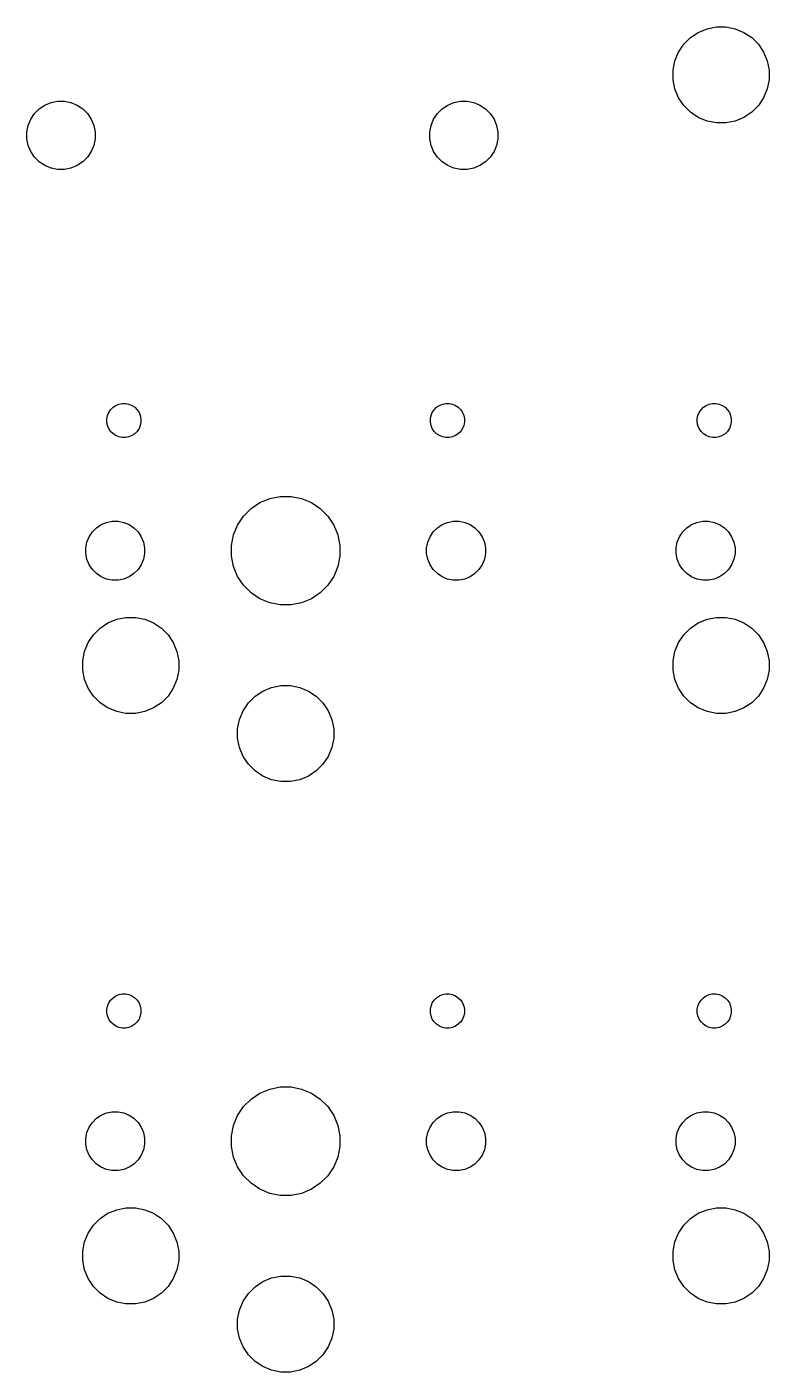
# Model space of a CAD drawing. Extents: x 34 to 239, y -107 to -23.
# Drawn here: x 33.7 to 57.65, y -106.9 to -63.5 of the extents above; entities that cross this region are included whole.
import ezdxf

# ---------------------------------------------------------------- set-up
doc = ezdxf.new("R2010")
doc.units = 0
doc.layers.add('BLACK', color=7, linetype='CONTINUOUS')

msp = doc.modelspace()

# ---------------------------------------------------------------- linework, layer by layer
at = {"layer": 'BLACK', "linetype": 'CONTINUOUS'}
for p, q in [((55.1119, -63.846), (55.3658, -63.6764)), ((55.3658, -63.6764), (55.6479, -63.5596)), ((55.6479, -63.5596), (55.9473, -63.5)), ((55.9473, -63.5), (56.2527, -63.5)), ((56.2527, -63.5), (56.5521, -63.5596)), ((56.5521, -63.5596), (56.8342, -63.6764)), ((56.8342, -63.6764), (57.0881, -63.846)), ((54.7264, -64.3158), (54.896, -64.0619)), ((54.896, -64.0619), (55.1119, -63.846)), ((57.0881, -63.846), (57.304, -64.0619)), ((57.304, -64.0619), (57.4736, -64.3158)), ((54.55, -64.8973), (54.6096, -64.5979)), ((54.6096, -64.5979), (54.7264, -64.3158)), ((57.4736, -64.3158), (57.5904, -64.5979)), ((57.5904, -64.5979), (57.65, -64.8973)), ((54.55, -65.2027), (54.55, -64.8973)), ((57.65, -64.8973), (57.65, -65.2027)), ((54.6096, -65.5021), (54.55, -65.2027)), ((54.7264, -65.7842), (54.6096, -65.5021)), ((57.5904, -65.5021), (57.4736, -65.7842)), ((57.65, -65.2027), (57.5904, -65.5021)), ((34.279, -66.0252), (34.4791, -65.9423)), ((34.4791, -65.9423), (34.6917, -65.9)), ((34.6917, -65.9), (34.9083, -65.9)), ((34.9083, -65.9), (35.1209, -65.9423)), ((35.1209, -65.9423), (35.321, -66.0252)), ((47.279, -66.0252), (47.4791, -65.9423)), ((47.4791, -65.9423), (47.6917, -65.9)), ((47.6917, -65.9), (47.9083, -65.9)), ((47.9083, -65.9), (48.1209, -65.9423)), ((48.1209, -65.9423), (48.321, -66.0252)), ((54.896, -66.0381), (54.7264, -65.7842)), ((57.4736, -65.7842), (57.304, -66.0381)), ((33.8252, -66.479), (33.9456, -66.2988)), ((33.9456, -66.2988), (34.0988, -66.1456)), ((34.0988, -66.1456), (34.279, -66.0252)), ((35.321, -66.0252), (35.5012, -66.1456)), ((35.5012, -66.1456), (35.6544, -66.2988)), ((35.6544, -66.2988), (35.7748, -66.479)), ((46.8252, -66.479), (46.9456, -66.2988)), ((46.9456, -66.2988), (47.0988, -66.1456)), ((47.0988, -66.1456), (47.279, -66.0252)), ((48.321, -66.0252), (48.5012, -66.1456)), ((48.5012, -66.1456), (48.6544, -66.2988)), ((48.6544, -66.2988), (48.7748, -66.479)), ((55.1119, -66.254), (54.896, -66.0381)), ((55.3658, -66.4236), (55.1119, -66.254)), ((57.0881, -66.254), (56.8342, -66.4236)), ((57.304, -66.0381), (57.0881, -66.254)), ((33.7, -66.8917), (33.7423, -66.6791)), ((33.7423, -66.6791), (33.8252, -66.479)), ((35.7748, -66.479), (35.8577, -66.6791)), ((35.8577, -66.6791), (35.9, -66.8917)), ((46.7, -66.8917), (46.7423, -66.6791)), ((46.7423, -66.6791), (46.8252, -66.479)), ((48.7748, -66.479), (48.8577, -66.6791)), ((48.8577, -66.6791), (48.9, -66.8917)), ((55.6479, -66.5404), (55.3658, -66.4236)), ((55.9473, -66.6), (55.6479, -66.5404)), ((56.2527, -66.6), (55.9473, -66.6)), ((56.5521, -66.5404), (56.2527, -66.6)), ((56.8342, -66.4236), (56.5521, -66.5404)), ((33.7, -67.1083), (33.7, -66.8917)), ((33.7423, -67.3209), (33.7, -67.1083)), ((35.9, -67.1083), (35.8577, -67.3209)), ((35.9, -66.8917), (35.9, -67.1083)), ((46.7, -67.1083), (46.7, -66.8917)), ((46.7423, -67.3209), (46.7, -67.1083)), ((48.9, -67.1083), (48.8577, -67.3209)), ((48.9, -66.8917), (48.9, -67.1083)), ((33.8252, -67.521), (33.7423, -67.3209)), ((33.9456, -67.7012), (33.8252, -67.521)), ((34.0988, -67.8544), (33.9456, -67.7012)), ((35.6544, -67.7012), (35.5012, -67.8544)), ((35.7748, -67.521), (35.6544, -67.7012)), ((35.8577, -67.3209), (35.7748, -67.521)), ((46.8252, -67.521), (46.7423, -67.3209)), ((46.9456, -67.7012), (46.8252, -67.521)), ((47.0988, -67.8544), (46.9456, -67.7012)), ((48.6544, -67.7012), (48.5012, -67.8544)), ((48.7748, -67.521), (48.6544, -67.7012)), ((48.8577, -67.3209), (48.7748, -67.521)), ((34.279, -67.9748), (34.0988, -67.8544)), ((34.4791, -68.0577), (34.279, -67.9748)), ((34.6917, -68.1), (34.4791, -68.0577)), ((34.9083, -68.1), (34.6917, -68.1)), ((35.1209, -68.0577), (34.9083, -68.1)), ((35.321, -67.9748), (35.1209, -68.0577)), ((35.5012, -67.8544), (35.321, -67.9748)), ((47.279, -67.9748), (47.0988, -67.8544)), ((47.4791, -68.0577), (47.279, -67.9748)), ((47.6917, -68.1), (47.4791, -68.0577)), ((47.9083, -68.1), (47.6917, -68.1)), ((48.1209, -68.0577), (47.9083, -68.1)), ((48.321, -67.9748), (48.1209, -68.0577)), ((48.5012, -67.8544), (48.321, -67.9748)), ((36.3011, -76.0396), (36.3426, -75.9395)), ((36.3426, -75.9395), (36.4028, -75.8494)), ((36.4028, -75.8494), (36.4794, -75.7728)), ((36.4794, -75.7728), (36.5695, -75.7126)), ((36.5695, -75.7126), (36.6696, -75.6711)), ((36.6696, -75.6711), (36.7758, -75.65)), ((36.7758, -75.65), (36.8842, -75.65)), ((36.8842, -75.65), (36.9904, -75.6711)), ((36.9904, -75.6711), (37.0905, -75.7126)), ((37.0905, -75.7126), (37.1806, -75.7728)), ((37.1806, -75.7728), (37.2572, -75.8494)), ((37.2572, -75.8494), (37.3174, -75.9395)), ((37.3174, -75.9395), (37.3589, -76.0396)), ((46.7411, -76.0396), (46.7826, -75.9395)), ((46.7826, -75.9395), (46.8428, -75.8494)), ((46.8428, -75.8494), (46.9194, -75.7728)), ((46.9194, -75.7728), (47.0095, -75.7126)), ((47.0095, -75.7126), (47.1096, -75.6711)), ((47.1096, -75.6711), (47.2158, -75.65)), ((47.2158, -75.65), (47.3242, -75.65)), ((47.3242, -75.65), (47.4304, -75.6711)), ((47.4304, -75.6711), (47.5305, -75.7126)), ((47.5305, -75.7126), (47.6206, -75.7728)), ((47.6206, -75.7728), (47.6972, -75.8494)), ((47.6972, -75.8494), (47.7574, -75.9395)), ((47.7574, -75.9395), (47.7989, -76.0396)), ((55.3511, -76.0396), (55.3926, -75.9395)), ((55.3926, -75.9395), (55.4528, -75.8494)), ((55.4528, -75.8494), (55.5294, -75.7728)), ((55.5294, -75.7728), (55.6195, -75.7126)), ((55.6195, -75.7126), (55.7196, -75.6711)), ((55.7196, -75.6711), (55.8258, -75.65)), ((55.8258, -75.65), (55.9342, -75.65)), ((55.9342, -75.65), (56.0404, -75.6711)), ((56.0404, -75.6711), (56.1405, -75.7126)), ((56.1405, -75.7126), (56.2306, -75.7728)), ((56.2306, -75.7728), (56.3072, -75.8494)), ((56.3072, -75.8494), (56.3674, -75.9395)), ((56.3674, -75.9395), (56.4089, -76.0396)), ((36.28, -76.1458), (36.3011, -76.0396)), ((36.28, -76.2542), (36.28, -76.1458)), ((36.3011, -76.3604), (36.28, -76.2542)), ((36.3426, -76.4605), (36.3011, -76.3604)), ((37.3589, -76.3604), (37.3174, -76.4605)), ((37.3589, -76.0396), (37.38, -76.1458)), ((37.38, -76.2542), (37.3589, -76.3604)), ((37.38, -76.1458), (37.38, -76.2542)), ((46.72, -76.1458), (46.7411, -76.0396)), ((46.72, -76.2542), (46.72, -76.1458)), ((46.7411, -76.3604), (46.72, -76.2542)), ((46.7826, -76.4605), (46.7411, -76.3604)), ((47.7989, -76.3604), (47.7574, -76.4605)), ((47.7989, -76.0396), (47.82, -76.1458)), ((47.82, -76.2542), (47.7989, -76.3604)), ((47.82, -76.1458), (47.82, -76.2542)), ((55.33, -76.1458), (55.3511, -76.0396)), ((55.33, -76.2542), (55.33, -76.1458)), ((55.3511, -76.3604), (55.33, -76.2542)), ((55.3926, -76.4605), (55.3511, -76.3604)), ((56.4089, -76.3604), (56.3674, -76.4605)), ((56.4089, -76.0396), (56.43, -76.1458)), ((56.43, -76.2542), (56.4089, -76.3604)), ((56.43, -76.1458), (56.43, -76.2542)), ((36.4028, -76.5506), (36.3426, -76.4605)), ((36.4794, -76.6272), (36.4028, -76.5506)), ((36.5695, -76.6874), (36.4794, -76.6272)), ((36.6696, -76.7289), (36.5695, -76.6874)), ((36.7758, -76.75), (36.6696, -76.7289)), ((36.8842, -76.75), (36.7758, -76.75)), ((36.9904, -76.7289), (36.8842, -76.75)), ((37.0905, -76.6874), (36.9904, -76.7289)), ((37.1806, -76.6272), (37.0905, -76.6874)), ((37.2572, -76.5506), (37.1806, -76.6272)), ((37.3174, -76.4605), (37.2572, -76.5506)), ((46.8428, -76.5506), (46.7826, -76.4605)), ((46.9194, -76.6272), (46.8428, -76.5506)), ((47.0095, -76.6874), (46.9194, -76.6272)), ((47.1096, -76.7289), (47.0095, -76.6874)), ((47.2158, -76.75), (47.1096, -76.7289)), ((47.3242, -76.75), (47.2158, -76.75)), ((47.4304, -76.7289), (47.3242, -76.75)), ((47.5305, -76.6874), (47.4304, -76.7289)), ((47.6206, -76.6272), (47.5305, -76.6874)), ((47.6972, -76.5506), (47.6206, -76.6272)), ((47.7574, -76.4605), (47.6972, -76.5506)), ((55.4528, -76.5506), (55.3926, -76.4605)), ((55.5294, -76.6272), (55.4528, -76.5506)), ((55.6195, -76.6874), (55.5294, -76.6272)), ((55.7196, -76.7289), (55.6195, -76.6874)), ((55.8258, -76.75), (55.7196, -76.7289)), ((55.9342, -76.75), (55.8258, -76.75)), ((56.0404, -76.7289), (55.9342, -76.75)), ((56.1405, -76.6874), (56.0404, -76.7289)), ((56.2306, -76.6272), (56.1405, -76.6874)), ((56.3072, -76.5506), (56.2306, -76.6272)), ((56.3674, -76.4605), (56.3072, -76.5506)), ((40.9344, -79.0407), (41.2211, -78.8492)), ((41.2211, -78.8492), (41.5395, -78.7173)), ((41.5395, -78.7173), (41.8776, -78.65)), ((41.8776, -78.65), (42.2224, -78.65)), ((42.2224, -78.65), (42.5605, -78.7173)), ((42.5605, -78.7173), (42.8789, -78.8492)), ((42.8789, -78.8492), (43.1656, -79.0407)), ((40.4992, -79.5711), (40.6907, -79.2844)), ((40.6907, -79.2844), (40.9344, -79.0407)), ((43.1656, -79.0407), (43.4093, -79.2844)), ((43.4093, -79.2844), (43.6008, -79.5711)), ((35.7081, -79.95), (35.8121, -79.7944)), ((35.8121, -79.7944), (35.9444, -79.6621)), ((35.9444, -79.6621), (36.1, -79.5581)), ((36.1, -79.5581), (36.2729, -79.4865)), ((36.2729, -79.4865), (36.4564, -79.45)), ((36.4564, -79.45), (36.6436, -79.45)), ((36.6436, -79.45), (36.8271, -79.4865)), ((36.8271, -79.4865), (37, -79.5581)), ((37, -79.5581), (37.1556, -79.6621)), ((37.1556, -79.6621), (37.2879, -79.7944)), ((37.2879, -79.7944), (37.3919, -79.95)), ((40.3673, -79.8895), (40.4992, -79.5711)), ((43.6008, -79.5711), (43.7327, -79.8895)), ((46.7081, -79.95), (46.8121, -79.7944)), ((46.8121, -79.7944), (46.9444, -79.6621)), ((46.9444, -79.6621), (47.1, -79.5581)), ((47.1, -79.5581), (47.2729, -79.4865)), ((47.2729, -79.4865), (47.4564, -79.45)), ((47.4564, -79.45), (47.6436, -79.45)), ((47.6436, -79.45), (47.8271, -79.4865)), ((47.8271, -79.4865), (48, -79.5581)), ((48, -79.5581), (48.1556, -79.6621)), ((48.1556, -79.6621), (48.2879, -79.7944)), ((48.2879, -79.7944), (48.3919, -79.95)), ((54.7581, -79.95), (54.8621, -79.7944)), ((54.8621, -79.7944), (54.9944, -79.6621)), ((54.9944, -79.6621), (55.15, -79.5581)), ((55.15, -79.5581), (55.3229, -79.4865)), ((55.3229, -79.4865), (55.5064, -79.45)), ((55.5064, -79.45), (55.6936, -79.45)), ((55.6936, -79.45), (55.8771, -79.4865)), ((55.8771, -79.4865), (56.05, -79.5581)), ((56.05, -79.5581), (56.2056, -79.6621)), ((56.2056, -79.6621), (56.3379, -79.7944)), ((56.3379, -79.7944), (56.4419, -79.95)), ((35.6, -80.3064), (35.6365, -80.1229)), ((35.6365, -80.1229), (35.7081, -79.95)), ((37.3919, -79.95), (37.4635, -80.1229)), ((37.4635, -80.1229), (37.5, -80.3064)), ((40.3, -80.2276), (40.3673, -79.8895)), ((40.3, -80.5724), (40.3, -80.2276)), ((43.7327, -79.8895), (43.8, -80.2276)), ((43.8, -80.2276), (43.8, -80.5724)), ((46.6, -80.3064), (46.6365, -80.1229)), ((46.6365, -80.1229), (46.7081, -79.95)), ((48.3919, -79.95), (48.4635, -80.1229)), ((48.4635, -80.1229), (48.5, -80.3064)), ((54.65, -80.3064), (54.6865, -80.1229)), ((54.6865, -80.1229), (54.7581, -79.95)), ((56.4419, -79.95), (56.5135, -80.1229)), ((56.5135, -80.1229), (56.55, -80.3064)), ((35.6, -80.4936), (35.6, -80.3064)), ((35.6365, -80.6771), (35.6, -80.4936)), ((35.7081, -80.85), (35.6365, -80.6771)), ((37.4635, -80.6771), (37.3919, -80.85)), ((37.5, -80.4936), (37.4635, -80.6771)), ((37.5, -80.3064), (37.5, -80.4936)), ((40.3673, -80.9105), (40.3, -80.5724)), ((43.8, -80.5724), (43.7327, -80.9105)), ((46.6, -80.4936), (46.6, -80.3064)), ((46.6365, -80.6771), (46.6, -80.4936)), ((46.7081, -80.85), (46.6365, -80.6771)), ((48.4635, -80.6771), (48.3919, -80.85)), ((48.5, -80.4936), (48.4635, -80.6771)), ((48.5, -80.3064), (48.5, -80.4936)), ((54.65, -80.4936), (54.65, -80.3064)), ((54.6865, -80.6771), (54.65, -80.4936)), ((54.7581, -80.85), (54.6865, -80.6771)), ((56.5135, -80.6771), (56.4419, -80.85)), ((56.55, -80.4936), (56.5135, -80.6771)), ((56.55, -80.3064), (56.55, -80.4936)), ((35.8121, -81.0056), (35.7081, -80.85)), ((35.9444, -81.1379), (35.8121, -81.0056)), ((36.1, -81.2419), (35.9444, -81.1379)), ((37.1556, -81.1379), (37, -81.2419)), ((37.2879, -81.0056), (37.1556, -81.1379)), ((37.3919, -80.85), (37.2879, -81.0056)), ((40.4992, -81.2289), (40.3673, -80.9105)), ((43.7327, -80.9105), (43.6008, -81.2289)), ((46.8121, -81.0056), (46.7081, -80.85)), ((46.9444, -81.1379), (46.8121, -81.0056)), ((47.1, -81.2419), (46.9444, -81.1379)), ((48.1556, -81.1379), (48, -81.2419)), ((48.2879, -81.0056), (48.1556, -81.1379)), ((48.3919, -80.85), (48.2879, -81.0056)), ((54.8621, -81.0056), (54.7581, -80.85)), ((54.9944, -81.1379), (54.8621, -81.0056)), ((55.15, -81.2419), (54.9944, -81.1379)), ((56.2056, -81.1379), (56.05, -81.2419)), ((56.3379, -81.0056), (56.2056, -81.1379)), ((56.4419, -80.85), (56.3379, -81.0056)), ((36.2729, -81.3135), (36.1, -81.2419)), ((36.4564, -81.35), (36.2729, -81.3135)), ((36.6436, -81.35), (36.4564, -81.35)), ((36.8271, -81.3135), (36.6436, -81.35)), ((37, -81.2419), (36.8271, -81.3135)), ((40.6907, -81.5156), (40.4992, -81.2289)), ((40.9344, -81.7593), (40.6907, -81.5156)), ((43.4093, -81.5156), (43.1656, -81.7593)), ((43.6008, -81.2289), (43.4093, -81.5156)), ((47.2729, -81.3135), (47.1, -81.2419)), ((47.4564, -81.35), (47.2729, -81.3135)), ((47.6436, -81.35), (47.4564, -81.35)), ((47.8271, -81.3135), (47.6436, -81.35)), ((48, -81.2419), (47.8271, -81.3135)), ((55.3229, -81.3135), (55.15, -81.2419)), ((55.5064, -81.35), (55.3229, -81.3135)), ((55.6936, -81.35), (55.5064, -81.35)), ((55.8771, -81.3135), (55.6936, -81.35)), ((56.05, -81.2419), (55.8771, -81.3135)), ((41.2211, -81.9508), (40.9344, -81.7593)), ((41.5395, -82.0827), (41.2211, -81.9508)), ((42.8789, -81.9508), (42.5605, -82.0827)), ((43.1656, -81.7593), (42.8789, -81.9508)), ((41.8776, -82.15), (41.5395, -82.0827)), ((42.2224, -82.15), (41.8776, -82.15)), ((42.5605, -82.0827), (42.2224, -82.15)), ((36.0619, -82.896), (36.3158, -82.7264)), ((36.3158, -82.7264), (36.5979, -82.6096)), ((36.5979, -82.6096), (36.8973, -82.55)), ((36.8973, -82.55), (37.2027, -82.55)), ((37.2027, -82.55), (37.5021, -82.6096)), ((37.5021, -82.6096), (37.7842, -82.7264)), ((37.7842, -82.7264), (38.0381, -82.896)), ((55.1119, -82.896), (55.3658, -82.7264)), ((55.3658, -82.7264), (55.6479, -82.6096)), ((55.6479, -82.6096), (55.9473, -82.55)), ((55.9473, -82.55), (56.2527, -82.55)), ((56.2527, -82.55), (56.5521, -82.6096)), ((56.5521, -82.6096), (56.8342, -82.7264)), ((56.8342, -82.7264), (57.0881, -82.896)), ((35.6764, -83.3658), (35.846, -83.1119)), ((35.846, -83.1119), (36.0619, -82.896)), ((38.0381, -82.896), (38.254, -83.1119)), ((38.254, -83.1119), (38.4236, -83.3658)), ((54.7264, -83.3658), (54.896, -83.1119)), ((54.896, -83.1119), (55.1119, -82.896)), ((57.0881, -82.896), (57.304, -83.1119)), ((57.304, -83.1119), (57.4736, -83.3658)), ((35.5, -83.9473), (35.5596, -83.6479)), ((35.5596, -83.6479), (35.6764, -83.3658)), ((38.4236, -83.3658), (38.5404, -83.6479)), ((38.5404, -83.6479), (38.6, -83.9473)), ((54.55, -83.9473), (54.6096, -83.6479)), ((54.6096, -83.6479), (54.7264, -83.3658)), ((57.4736, -83.3658), (57.5904, -83.6479)), ((57.5904, -83.6479), (57.65, -83.9473)), ((35.5, -84.2527), (35.5, -83.9473)), ((38.6, -83.9473), (38.6, -84.2527)), ((54.55, -84.2527), (54.55, -83.9473)), ((57.65, -83.9473), (57.65, -84.2527)), ((35.5596, -84.5521), (35.5, -84.2527)), ((35.6764, -84.8342), (35.5596, -84.5521)), ((38.5404, -84.5521), (38.4236, -84.8342)), ((38.6, -84.2527), (38.5404, -84.5521)), ((54.6096, -84.5521), (54.55, -84.2527)), ((54.7264, -84.8342), (54.6096, -84.5521)), ((57.5904, -84.5521), (57.4736, -84.8342)), ((57.65, -84.2527), (57.5904, -84.5521)), ((35.846, -85.0881), (35.6764, -84.8342)), ((38.4236, -84.8342), (38.254, -85.0881)), ((41.0619, -85.096), (41.3158, -84.9264)), ((41.3158, -84.9264), (41.5979, -84.8096)), ((41.5979, -84.8096), (41.8973, -84.75)), ((41.8973, -84.75), (42.2027, -84.75)), ((42.2027, -84.75), (42.5021, -84.8096)), ((42.5021, -84.8096), (42.7842, -84.9264)), ((42.7842, -84.9264), (43.0381, -85.096)), ((54.896, -85.0881), (54.7264, -84.8342)), ((57.4736, -84.8342), (57.304, -85.0881)), ((36.0619, -85.304), (35.846, -85.0881)), ((36.3158, -85.4736), (36.0619, -85.304)), ((36.5979, -85.5904), (36.3158, -85.4736)), ((37.7842, -85.4736), (37.5021, -85.5904)), ((38.0381, -85.304), (37.7842, -85.4736)), ((38.254, -85.0881), (38.0381, -85.304)), ((40.6764, -85.5658), (40.846, -85.3119)), ((40.846, -85.3119), (41.0619, -85.096)), ((43.0381, -85.096), (43.254, -85.3119)), ((43.254, -85.3119), (43.4236, -85.5658)), ((55.1119, -85.304), (54.896, -85.0881)), ((55.3658, -85.4736), (55.1119, -85.304)), ((55.6479, -85.5904), (55.3658, -85.4736)), ((56.8342, -85.4736), (56.5521, -85.5904)), ((57.0881, -85.304), (56.8342, -85.4736)), ((57.304, -85.0881), (57.0881, -85.304)), ((36.8973, -85.65), (36.5979, -85.5904)), ((37.2027, -85.65), (36.8973, -85.65)), ((37.5021, -85.5904), (37.2027, -85.65)), ((40.5, -86.1473), (40.5596, -85.8479)), ((40.5596, -85.8479), (40.6764, -85.5658)), ((43.4236, -85.5658), (43.5404, -85.8479)), ((43.5404, -85.8479), (43.6, -86.1473)), ((55.9473, -85.65), (55.6479, -85.5904)), ((56.2527, -85.65), (55.9473, -85.65)), ((56.5521, -85.5904), (56.2527, -85.65)), ((40.5, -86.4527), (40.5, -86.1473)), ((43.6, -86.1473), (43.6, -86.4527)), ((40.5596, -86.7521), (40.5, -86.4527)), ((40.6764, -87.0342), (40.5596, -86.7521)), ((43.5404, -86.7521), (43.4236, -87.0342)), ((43.6, -86.4527), (43.5404, -86.7521)), ((40.846, -87.2881), (40.6764, -87.0342)), ((43.4236, -87.0342), (43.254, -87.2881)), ((41.0619, -87.504), (40.846, -87.2881)), ((41.3158, -87.6736), (41.0619, -87.504)), ((43.0381, -87.504), (42.7842, -87.6736)), ((43.254, -87.2881), (43.0381, -87.504)), ((41.5979, -87.7904), (41.3158, -87.6736)), ((41.8973, -87.85), (41.5979, -87.7904)), ((42.2027, -87.85), (41.8973, -87.85)), ((42.5021, -87.7904), (42.2027, -87.85)), ((42.7842, -87.6736), (42.5021, -87.7904)), ((36.3011, -95.0896), (36.3426, -94.9895)), ((36.3426, -94.9895), (36.4028, -94.8994)), ((36.4028, -94.8994), (36.4794, -94.8228)), ((36.4794, -94.8228), (36.5695, -94.7626)), ((36.5695, -94.7626), (36.6696, -94.7211)), ((36.6696, -94.7211), (36.7758, -94.7)), ((36.7758, -94.7), (36.8842, -94.7)), ((36.8842, -94.7), (36.9904, -94.7211)), ((36.9904, -94.7211), (37.0905, -94.7626)), ((37.0905, -94.7626), (37.1806, -94.8228)), ((37.1806, -94.8228), (37.2572, -94.8994)), ((37.2572, -94.8994), (37.3174, -94.9895)), ((37.3174, -94.9895), (37.3589, -95.0896)), ((46.7411, -95.0896), (46.7826, -94.9895)), ((46.7826, -94.9895), (46.8428, -94.8994)), ((46.8428, -94.8994), (46.9194, -94.8228)), ((46.9194, -94.8228), (47.0095, -94.7626)), ((47.0095, -94.7626), (47.1096, -94.7211)), ((47.1096, -94.7211), (47.2158, -94.7)), ((47.2158, -94.7), (47.3242, -94.7)), ((47.3242, -94.7), (47.4304, -94.7211)), ((47.4304, -94.7211), (47.5305, -94.7626)), ((47.5305, -94.7626), (47.6206, -94.8228)), ((47.6206, -94.8228), (47.6972, -94.8994)), ((47.6972, -94.8994), (47.7574, -94.9895)), ((47.7574, -94.9895), (47.7989, -95.0896)), ((55.3511, -95.0896), (55.3926, -94.9895)), ((55.3926, -94.9895), (55.4528, -94.8994)), ((55.4528, -94.8994), (55.5294, -94.8228)), ((55.5294, -94.8228), (55.6195, -94.7626)), ((55.6195, -94.7626), (55.7196, -94.7211)), ((55.7196, -94.7211), (55.8258, -94.7)), ((55.8258, -94.7), (55.9342, -94.7)), ((55.9342, -94.7), (56.0404, -94.7211)), ((56.0404, -94.7211), (56.1405, -94.7626)), ((56.1405, -94.7626), (56.2306, -94.8228)), ((56.2306, -94.8228), (56.3072, -94.8994)), ((56.3072, -94.8994), (56.3674, -94.9895)), ((56.3674, -94.9895), (56.4089, -95.0896)), ((36.28, -95.1958), (36.3011, -95.0896)), ((36.28, -95.3042), (36.28, -95.1958)), ((36.3011, -95.4104), (36.28, -95.3042)), ((36.3426, -95.5105), (36.3011, -95.4104)), ((37.3589, -95.4104), (37.3174, -95.5105)), ((37.3589, -95.0896), (37.38, -95.1958)), ((37.38, -95.3042), (37.3589, -95.4104)), ((37.38, -95.1958), (37.38, -95.3042)), ((46.72, -95.1958), (46.7411, -95.0896)), ((46.72, -95.3042), (46.72, -95.1958)), ((46.7411, -95.4104), (46.72, -95.3042)), ((46.7826, -95.5105), (46.7411, -95.4104)), ((47.7989, -95.4104), (47.7574, -95.5105)), ((47.7989, -95.0896), (47.82, -95.1958)), ((47.82, -95.3042), (47.7989, -95.4104)), ((47.82, -95.1958), (47.82, -95.3042)), ((55.33, -95.1958), (55.3511, -95.0896)), ((55.33, -95.3042), (55.33, -95.1958)), ((55.3511, -95.4104), (55.33, -95.3042)), ((55.3926, -95.5105), (55.3511, -95.4104)), ((56.4089, -95.4104), (56.3674, -95.5105)), ((56.4089, -95.0896), (56.43, -95.1958)), ((56.43, -95.3042), (56.4089, -95.4104)), ((56.43, -95.1958), (56.43, -95.3042)), ((36.4028, -95.6006), (36.3426, -95.5105)), ((36.4794, -95.6772), (36.4028, -95.6006)), ((36.5695, -95.7374), (36.4794, -95.6772)), ((36.6696, -95.7789), (36.5695, -95.7374)), ((36.7758, -95.8), (36.6696, -95.7789)), ((36.8842, -95.8), (36.7758, -95.8)), ((36.9904, -95.7789), (36.8842, -95.8)), ((37.0905, -95.7374), (36.9904, -95.7789)), ((37.1806, -95.6772), (37.0905, -95.7374)), ((37.2572, -95.6006), (37.1806, -95.6772)), ((37.3174, -95.5105), (37.2572, -95.6006)), ((46.8428, -95.6006), (46.7826, -95.5105)), ((46.9194, -95.6772), (46.8428, -95.6006)), ((47.0095, -95.7374), (46.9194, -95.6772)), ((47.1096, -95.7789), (47.0095, -95.7374)), ((47.2158, -95.8), (47.1096, -95.7789)), ((47.3242, -95.8), (47.2158, -95.8)), ((47.4304, -95.7789), (47.3242, -95.8)), ((47.5305, -95.7374), (47.4304, -95.7789)), ((47.6206, -95.6772), (47.5305, -95.7374)), ((47.6972, -95.6006), (47.6206, -95.6772)), ((47.7574, -95.5105), (47.6972, -95.6006)), ((55.4528, -95.6006), (55.3926, -95.5105)), ((55.5294, -95.6772), (55.4528, -95.6006)), ((55.6195, -95.7374), (55.5294, -95.6772)), ((55.7196, -95.7789), (55.6195, -95.7374)), ((55.8258, -95.8), (55.7196, -95.7789)), ((55.9342, -95.8), (55.8258, -95.8)), ((56.0404, -95.7789), (55.9342, -95.8)), ((56.1405, -95.7374), (56.0404, -95.7789)), ((56.2306, -95.6772), (56.1405, -95.7374)), ((56.3072, -95.6006), (56.2306, -95.6772)), ((56.3674, -95.5105), (56.3072, -95.6006)), ((40.9344, -98.0907), (41.2211, -97.8992)), ((41.2211, -97.8992), (41.5395, -97.7673)), ((41.5395, -97.7673), (41.8776, -97.7)), ((41.8776, -97.7), (42.2224, -97.7)), ((42.2224, -97.7), (42.5605, -97.7673)), ((42.5605, -97.7673), (42.8789, -97.8992)), ((42.8789, -97.8992), (43.1656, -98.0907)), ((36.2729, -98.5365), (36.4564, -98.5)), ((36.4564, -98.5), (36.6436, -98.5)), ((36.6436, -98.5), (36.8271, -98.5365)), ((40.4992, -98.6211), (40.6907, -98.3344)), ((40.6907, -98.3344), (40.9344, -98.0907)), ((43.1656, -98.0907), (43.4093, -98.3344)), ((43.4093, -98.3344), (43.6008, -98.6211)), ((47.2729, -98.5365), (47.4564, -98.5)), ((47.4564, -98.5), (47.6436, -98.5)), ((47.6436, -98.5), (47.8271, -98.5365)), ((55.3229, -98.5365), (55.5064, -98.5)), ((55.5064, -98.5), (55.6936, -98.5)), ((55.6936, -98.5), (55.8771, -98.5365)), ((35.7081, -99), (35.8121, -98.8444)), ((35.8121, -98.8444), (35.9444, -98.7121)), ((35.9444, -98.7121), (36.1, -98.6081)), ((36.1, -98.6081), (36.2729, -98.5365)), ((36.8271, -98.5365), (37, -98.6081)), ((37, -98.6081), (37.1556, -98.7121)), ((37.1556, -98.7121), (37.2879, -98.8444)), ((37.2879, -98.8444), (37.3919, -99)), ((40.3, -99.2776), (40.3673, -98.9395)), ((40.3673, -98.9395), (40.4992, -98.6211)), ((43.6008, -98.6211), (43.7327, -98.9395)), ((43.7327, -98.9395), (43.8, -99.2776)), ((46.7081, -99), (46.8121, -98.8444)), ((46.8121, -98.8444), (46.9444, -98.7121)), ((46.9444, -98.7121), (47.1, -98.6081)), ((47.1, -98.6081), (47.2729, -98.5365)), ((47.8271, -98.5365), (48, -98.6081)), ((48, -98.6081), (48.1556, -98.7121)), ((48.1556, -98.7121), (48.2879, -98.8444)), ((48.2879, -98.8444), (48.3919, -99)), ((54.7581, -99), (54.8621, -98.8444)), ((54.8621, -98.8444), (54.9944, -98.7121)), ((54.9944, -98.7121), (55.15, -98.6081)), ((55.15, -98.6081), (55.3229, -98.5365)), ((55.8771, -98.5365), (56.05, -98.6081)), ((56.05, -98.6081), (56.2056, -98.7121)), ((56.2056, -98.7121), (56.3379, -98.8444)), ((56.3379, -98.8444), (56.4419, -99)), ((35.6, -99.3564), (35.6365, -99.1729)), ((35.6, -99.5436), (35.6, -99.3564)), ((35.6365, -99.1729), (35.7081, -99)), ((37.3919, -99), (37.4635, -99.1729)), ((37.4635, -99.1729), (37.5, -99.3564)), ((37.5, -99.3564), (37.5, -99.5436)), ((40.3, -99.6224), (40.3, -99.2776)), ((43.8, -99.2776), (43.8, -99.6224)), ((46.6, -99.3564), (46.6365, -99.1729)), ((46.6, -99.5436), (46.6, -99.3564)), ((46.6365, -99.1729), (46.7081, -99)), ((48.3919, -99), (48.4635, -99.1729)), ((48.4635, -99.1729), (48.5, -99.3564)), ((48.5, -99.3564), (48.5, -99.5436)), ((54.65, -99.3564), (54.6865, -99.1729)), ((54.65, -99.5436), (54.65, -99.3564)), ((54.6865, -99.1729), (54.7581, -99)), ((56.4419, -99), (56.5135, -99.1729)), ((56.5135, -99.1729), (56.55, -99.3564)), ((56.55, -99.3564), (56.55, -99.5436)), ((35.6365, -99.7271), (35.6, -99.5436)), ((35.7081, -99.9), (35.6365, -99.7271)), ((37.4635, -99.7271), (37.3919, -99.9)), ((37.5, -99.5436), (37.4635, -99.7271)), ((40.3673, -99.9605), (40.3, -99.6224)), ((43.8, -99.6224), (43.7327, -99.9605)), ((46.6365, -99.7271), (46.6, -99.5436)), ((46.7081, -99.9), (46.6365, -99.7271)), ((48.4635, -99.7271), (48.3919, -99.9)), ((48.5, -99.5436), (48.4635, -99.7271)), ((54.6865, -99.7271), (54.65, -99.5436)), ((54.7581, -99.9), (54.6865, -99.7271)), ((56.5135, -99.7271), (56.4419, -99.9)), ((56.55, -99.5436), (56.5135, -99.7271)), ((35.8121, -100.056), (35.7081, -99.9)), ((35.9444, -100.188), (35.8121, -100.056)), ((36.1, -100.292), (35.9444, -100.188)), ((37.1556, -100.188), (37, -100.292)), ((37.2879, -100.056), (37.1556, -100.188)), ((37.3919, -99.9), (37.2879, -100.056)), ((40.4992, -100.279), (40.3673, -99.9605)), ((43.7327, -99.9605), (43.6008, -100.279)), ((46.8121, -100.056), (46.7081, -99.9)), ((46.9444, -100.188), (46.8121, -100.056)), ((47.1, -100.292), (46.9444, -100.188)), ((48.1556, -100.188), (48, -100.292)), ((48.2879, -100.056), (48.1556, -100.188)), ((48.3919, -99.9), (48.2879, -100.056)), ((54.8621, -100.056), (54.7581, -99.9)), ((54.9944, -100.188), (54.8621, -100.056)), ((55.15, -100.292), (54.9944, -100.188)), ((56.2056, -100.188), (56.05, -100.292)), ((56.3379, -100.056), (56.2056, -100.188)), ((56.4419, -99.9), (56.3379, -100.056)), ((36.2729, -100.363), (36.1, -100.292)), ((36.4564, -100.4), (36.2729, -100.363)), ((36.6436, -100.4), (36.4564, -100.4)), ((36.8271, -100.363), (36.6436, -100.4)), ((37, -100.292), (36.8271, -100.363)), ((40.6907, -100.566), (40.4992, -100.279)), ((40.9344, -100.809), (40.6907, -100.566)), ((43.4093, -100.566), (43.1656, -100.809)), ((43.6008, -100.279), (43.4093, -100.566)), ((47.2729, -100.363), (47.1, -100.292)), ((47.4564, -100.4), (47.2729, -100.363)), ((47.6436, -100.4), (47.4564, -100.4)), ((47.8271, -100.363), (47.6436, -100.4)), ((48, -100.292), (47.8271, -100.363)), ((55.3229, -100.363), (55.15, -100.292)), ((55.5064, -100.4), (55.3229, -100.363)), ((55.6936, -100.4), (55.5064, -100.4)), ((55.8771, -100.363), (55.6936, -100.4)), ((56.05, -100.292), (55.8771, -100.363)), ((41.2211, -101.001), (40.9344, -100.809)), ((41.5395, -101.133), (41.2211, -101.001)), ((42.8789, -101.001), (42.5605, -101.133)), ((43.1656, -100.809), (42.8789, -101.001)), ((41.8776, -101.2), (41.5395, -101.133)), ((42.2224, -101.2), (41.8776, -101.2)), ((42.5605, -101.133), (42.2224, -101.2)), ((35.846, -102.162), (36.0619, -101.946)), ((36.0619, -101.946), (36.3158, -101.776)), ((36.3158, -101.776), (36.5979, -101.66)), ((36.5979, -101.66), (36.8973, -101.6)), ((36.8973, -101.6), (37.2027, -101.6)), ((37.2027, -101.6), (37.5021, -101.66)), ((37.5021, -101.66), (37.7842, -101.776)), ((37.7842, -101.776), (38.0381, -101.946)), ((38.0381, -101.946), (38.254, -102.162)), ((54.896, -102.162), (55.1119, -101.946)), ((55.1119, -101.946), (55.3658, -101.776)), ((55.3658, -101.776), (55.6479, -101.66)), ((55.6479, -101.66), (55.9473, -101.6)), ((55.9473, -101.6), (56.2527, -101.6)), ((56.2527, -101.6), (56.5521, -101.66)), ((56.5521, -101.66), (56.8342, -101.776)), ((56.8342, -101.776), (57.0881, -101.946)), ((57.0881, -101.946), (57.304, -102.162)), ((35.5596, -102.698), (35.6764, -102.416)), ((35.6764, -102.416), (35.846, -102.162)), ((38.254, -102.162), (38.4236, -102.416)), ((38.4236, -102.416), (38.5404, -102.698)), ((54.6096, -102.698), (54.7264, -102.416)), ((54.7264, -102.416), (54.896, -102.162)), ((57.304, -102.162), (57.4736, -102.416)), ((57.4736, -102.416), (57.5904, -102.698)), ((35.5, -102.997), (35.5596, -102.698)), ((38.5404, -102.698), (38.6, -102.997)), ((54.55, -102.997), (54.6096, -102.698)), ((57.5904, -102.698), (57.65, -102.997)), ((35.5, -103.303), (35.5, -102.997)), ((38.6, -102.997), (38.6, -103.303)), ((54.55, -103.303), (54.55, -102.997)), ((57.65, -102.997), (57.65, -103.303)), ((35.5596, -103.602), (35.5, -103.303)), ((35.6764, -103.884), (35.5596, -103.602)), ((38.5404, -103.602), (38.4236, -103.884)), ((38.6, -103.303), (38.5404, -103.602)), ((54.6096, -103.602), (54.55, -103.303)), ((54.7264, -103.884), (54.6096, -103.602)), ((57.5904, -103.602), (57.4736, -103.884)), ((57.65, -103.303), (57.5904, -103.602)), ((35.846, -104.138), (35.6764, -103.884)), ((36.0619, -104.354), (35.846, -104.138)), ((38.254, -104.138), (38.0381, -104.354)), ((38.4236, -103.884), (38.254, -104.138)), ((40.846, -104.362), (41.0619, -104.146)), ((41.0619, -104.146), (41.3158, -103.976)), ((41.3158, -103.976), (41.5979, -103.86)), ((41.5979, -103.86), (41.8973, -103.8)), ((41.8973, -103.8), (42.2027, -103.8)), ((42.2027, -103.8), (42.5021, -103.86)), ((42.5021, -103.86), (42.7842, -103.976)), ((42.7842, -103.976), (43.0381, -104.146)), ((43.0381, -104.146), (43.254, -104.362)), ((54.896, -104.138), (54.7264, -103.884)), ((55.1119, -104.354), (54.896, -104.138)), ((57.304, -104.138), (57.0881, -104.354)), ((57.4736, -103.884), (57.304, -104.138)), ((36.3158, -104.524), (36.0619, -104.354)), ((36.5979, -104.64), (36.3158, -104.524)), ((37.7842, -104.524), (37.5021, -104.64)), ((38.0381, -104.354), (37.7842, -104.524)), ((40.6764, -104.616), (40.846, -104.362)), ((43.254, -104.362), (43.4236, -104.616)), ((55.3658, -104.524), (55.1119, -104.354)), ((55.6479, -104.64), (55.3658, -104.524)), ((56.8342, -104.524), (56.5521, -104.64)), ((57.0881, -104.354), (56.8342, -104.524)), ((36.8973, -104.7), (36.5979, -104.64)), ((37.2027, -104.7), (36.8973, -104.7)), ((37.5021, -104.64), (37.2027, -104.7)), ((40.5, -105.197), (40.5596, -104.898)), ((40.5596, -104.898), (40.6764, -104.616)), ((43.4236, -104.616), (43.5404, -104.898)), ((43.5404, -104.898), (43.6, -105.197)), ((55.9473, -104.7), (55.6479, -104.64)), ((56.2527, -104.7), (55.9473, -104.7)), ((56.5521, -104.64), (56.2527, -104.7)), ((40.5, -105.503), (40.5, -105.197)), ((43.6, -105.197), (43.6, -105.503)), ((40.5596, -105.802), (40.5, -105.503)), ((40.6764, -106.084), (40.5596, -105.802)), ((43.5404, -105.802), (43.4236, -106.084)), ((43.6, -105.503), (43.5404, -105.802)), ((40.846, -106.338), (40.6764, -106.084)), ((43.4236, -106.084), (43.254, -106.338)), ((41.0619, -106.554), (40.846, -106.338)), ((41.3158, -106.724), (41.0619, -106.554)), ((41.5979, -106.84), (41.3158, -106.724)), ((42.7842, -106.724), (42.5021, -106.84)), ((43.0381, -106.554), (42.7842, -106.724)), ((43.254, -106.338), (43.0381, -106.554)), ((41.8973, -106.9), (41.5979, -106.84)), ((42.2027, -106.9), (41.8973, -106.9)), ((42.5021, -106.84), (42.2027, -106.9))]:
    msp.add_line(p, q, dxfattribs=at)

doc.saveas('drawing.dxf')
